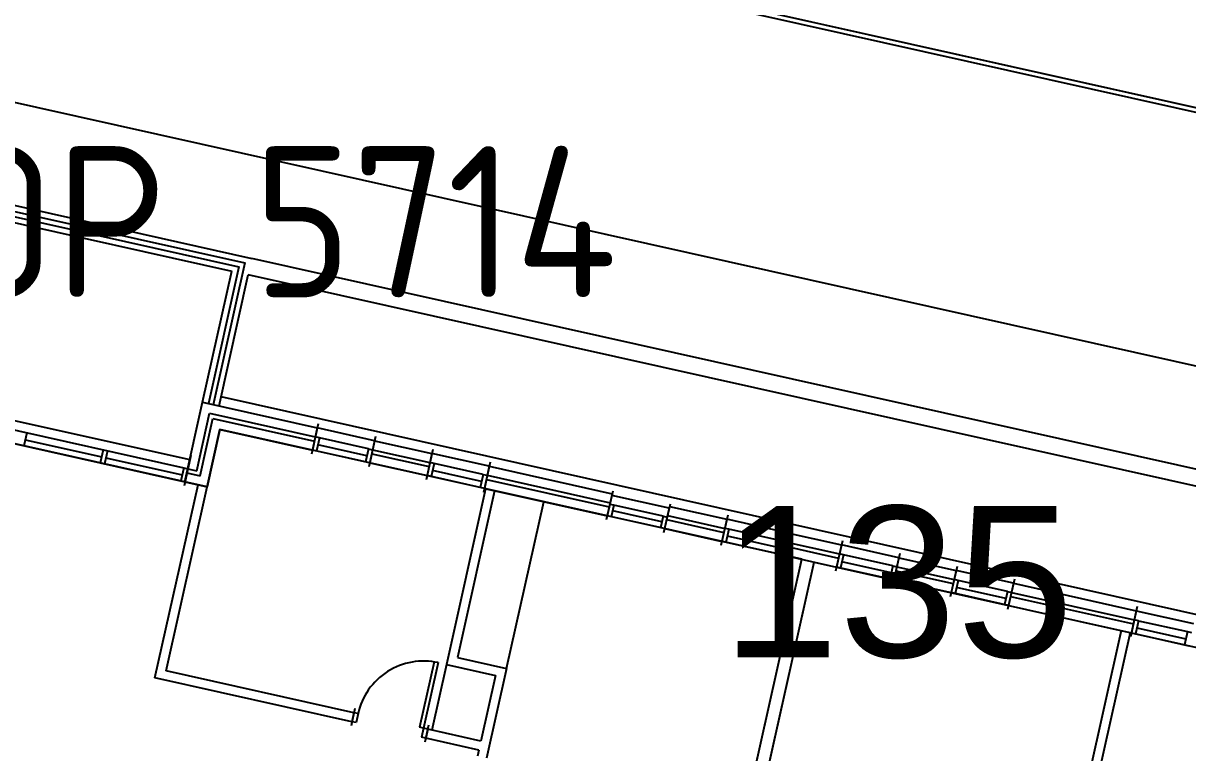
# Model space of a CAD drawing. Header units: metres. Extents: x 311347 to 316656, y 6252667 to 6255486.
# Drawn here: x 314251.74 to 314265.62, y 6254827.48 to 6254836.17 of the extents above; entities that cross this region are included whole.
import ezdxf
from ezdxf.enums import TextEntityAlignment as Align

# ---------------------------------------------------------------- set-up
doc = ezdxf.new("R2010")
doc.units = ezdxf.units.M
doc.layers.add('_User Miscellaneous4', color=7, linetype='Continuous')
doc.layers.add('Cadastre Developer_SP_NEW', color=2, linetype='Continuous', lineweight=5)
doc.layers.add('Cadastre Land Parcels_SP_EXT', color=9, linetype='Continuous', lineweight=5)
doc.styles.add('LotNum', font='isocp.shx', dxfattribs={"height": 1.8})
doc.styles.get("Standard").update_dxf_attribs({"font": 'arial.ttf'})
doc.linetypes.add('IE Trench HV', pattern='A,7,-0.2,["/",Standard,S=3,R=0,X=0.6,Y=-1.4],-2.5', length=9.7)

# ---------------------------------------------------------------- blocks, each defined once
blk = doc.blocks.new('site 1')
at = {"layer": '_User Miscellaneous4', "color": 8}
for p, q in [((180426.57, 73281.79), (180048.62, 73281.79)), ((180049.12, 73281.29), (180426.57, 73281.29)), ((180105.57, 73251.79), (180305.07, 73251.79)), ((180124.57, 73239.79), (180172.57, 73239.79)), ((180378.57, 73239.79), (180172.57, 73239.79)), ((180126.57, 73237.79), (180170.57, 73237.79)), ((180170.57, 73221.79), (180170.57, 73237.79)), ((180172.57, 73221.79), (180172.57, 73237.79)), ((180317.57, 73237.79), (180172.57, 73237.79)), ((180317.57, 73222.89), (180172.57, 73222.89)), ((180170.57, 73212.09), (180170.57, 73221.79)), ((180170.57, 73221.79), (180184.57, 73221.79)), ((180184.57, 73222.29), (180184.57, 73218.59)), ((180184.57, 73221.79), (180184.57, 73219.09)), ((180191.57, 73221.79), (180184.57, 73221.79)), ((180184.57, 73221.79), (180184.57, 73219.09)), ((180191.57, 73222.29), (180191.57, 73218.59)), ((180191.57, 73221.79), (180198.57, 73221.79)), ((180191.57, 73221.79), (180191.57, 73219.09)), ((180191.57, 73221.79), (180191.57, 73219.09)), ((180198.57, 73222.29), (180198.57, 73218.59)), ((180198.57, 73221.79), (180198.57, 73219.09)), ((180205.57, 73221.79), (180198.57, 73221.79)), ((180198.57, 73221.79), (180198.57, 73219.09)), ((180205.57, 73222.29), (180205.57, 73218.59)), ((180205.57, 73221.79), (180220.57, 73221.79)), ((180205.57, 73221.79), (180205.57, 73219.09)), ((180205.57, 73221.79), (180205.57, 73219.09)), ((180220.57, 73222.09), (180220.57, 73218.59)), ((180220.57, 73221.79), (180220.57, 73219.09)), ((180227.57, 73221.59), (180220.57, 73221.59)), ((180220.57, 73221.59), (180220.57, 73219.09)), ((180227.57, 73222.09), (180227.57, 73218.59)), ((180227.57, 73221.79), (180234.57, 73221.79)), ((180227.57, 73221.79), (180234.57, 73221.79)), ((180227.57, 73221.79), (180227.57, 73219.09)), ((180227.57, 73221.59), (180227.57, 73219.09)), ((180234.57, 73222.29), (180234.57, 73218.59)), ((180234.57, 73221.79), (180234.57, 73219.09)), ((180241.57, 73221.79), (180234.57, 73221.79)), ((180234.57, 73221.79), (180234.57, 73219.09)), ((180241.57, 73222.29), (180241.57, 73218.59)), ((180241.57, 73221.79), (180248.57, 73221.79)), ((180241.57, 73221.79), (180241.57, 73219.09)), ((180241.57, 73221.79), (180241.57, 73219.09)), ((180248.57, 73222.29), (180248.57, 73218.59)), ((180248.57, 73221.79), (180248.57, 73219.09)), ((180248.57, 73221.79), (180248.57, 73219.09)), ((180255.57, 73221.79), (180248.57, 73221.79)), ((180248.57, 73221.79), (180248.57, 73219.09)), ((180255.57, 73222.29), (180255.57, 73218.59)), ((180255.57, 73221.79), (180262.57, 73221.79)), ((180255.57, 73221.79), (180262.57, 73221.79)), ((180255.57, 73221.79), (180262.57, 73221.79)), ((180255.57, 73221.79), (180255.57, 73219.09)), ((180255.57, 73221.79), (180255.57, 73219.09)), ((180262.57, 73222.29), (180262.57, 73218.59)), ((180262.57, 73221.79), (180262.57, 73219.09)), ((180269.57, 73221.79), (180262.57, 73221.79)), ((180262.57, 73221.79), (180262.57, 73219.09)), ((180269.57, 73222.29), (180269.57, 73218.59)), ((180269.57, 73221.79), (180284.57, 73221.79)), ((180269.57, 73221.79), (180269.57, 73219.09)), ((180269.57, 73221.79), (180269.57, 73219.09)), ((180284.57, 73222.29), (180284.57, 73218.59)), ((180284.57, 73221.79), (180291.57, 73221.79)), ((180284.57, 73221.79), (180284.57, 73219.09)), ((180284.57, 73221.79), (180284.57, 73219.09)), ((180171.67, 73213.69), (180171.67, 73220.69)), ((180171.67, 73220.69), (180184.57, 73220.69)), ((180172.17, 73213.19), (180172.17, 73220.19)), ((180172.17, 73220.19), (180184.57, 73220.19)), ((180185.07, 73220.69), (180184.57, 73220.69)), ((180191.07, 73220.69), (180185.07, 73220.69)), ((180185.07, 73220.69), (180185.07, 73219.09)), ((180191.07, 73220.69), (180191.07, 73219.09)), ((180191.07, 73220.69), (180191.57, 73220.69)), ((180191.57, 73220.69), (180198.57, 73220.69)), ((180191.57, 73220.19), (180198.57, 73220.19)), ((180199.07, 73220.69), (180198.57, 73220.69)), ((180205.07, 73220.69), (180199.07, 73220.69)), ((180199.07, 73220.69), (180199.07, 73219.09)), ((180205.07, 73220.69), (180205.07, 73219.09)), ((180205.07, 73220.69), (180205.57, 73220.69)), ((180205.57, 73220.69), (180220.57, 73220.69)), ((180205.57, 73220.19), (180220.57, 73220.19)), ((180221.07, 73220.49), (180220.57, 73220.49)), ((180227.07, 73220.49), (180221.07, 73220.49)), ((180221.07, 73220.49), (180221.07, 73219.09)), ((180227.07, 73220.49), (180227.07, 73219.09)), ((180227.07, 73220.49), (180227.57, 73220.49)), ((180227.57, 73220.69), (180234.57, 73220.69)), ((180227.57, 73220.69), (180234.57, 73220.69)), ((180227.57, 73220.19), (180234.57, 73220.19)), ((180227.57, 73220.19), (180234.57, 73220.19)), ((180235.07, 73220.69), (180234.57, 73220.69)), ((180241.07, 73220.69), (180235.07, 73220.69)), ((180235.07, 73220.69), (180235.07, 73219.09)), ((180241.07, 73220.69), (180241.07, 73219.09)), ((180241.07, 73220.69), (180241.57, 73220.69)), ((180241.57, 73220.69), (180248.57, 73220.69)), ((180241.57, 73220.19), (180248.57, 73220.19)), ((180249.07, 73220.69), (180248.57, 73220.69)), ((180255.07, 73220.69), (180249.07, 73220.69)), ((180249.07, 73220.69), (180249.07, 73219.09)), ((180255.07, 73220.69), (180255.07, 73219.09)), ((180255.07, 73220.69), (180255.57, 73220.69)), ((180255.57, 73220.69), (180262.57, 73220.69)), ((180255.57, 73220.69), (180262.57, 73220.69)), ((180255.57, 73220.69), (180262.57, 73220.69)), ((180255.57, 73220.19), (180262.57, 73220.19)), ((180255.57, 73220.19), (180262.57, 73220.19)), ((180255.57, 73220.19), (180262.57, 73220.19)), ((180263.07, 73220.69), (180262.57, 73220.69)), ((180269.07, 73220.69), (180263.07, 73220.69)), ((180263.07, 73220.69), (180263.07, 73219.09)), ((180269.07, 73220.69), (180269.07, 73219.09)), ((180269.07, 73220.69), (180269.57, 73220.69)), ((180269.57, 73220.69), (180284.57, 73220.69)), ((180269.57, 73220.19), (180284.57, 73220.19)), ((180285.07, 73220.69), (180284.57, 73220.69)), ((180285.07, 73220.69), (180291.07, 73220.69)), ((180285.07, 73220.69), (180285.07, 73219.09)), ((180291.07, 73220.69), (180291.07, 73219.09)), ((180291.07, 73220.69), (180291.57, 73220.69)), ((180173.27, 73212.09), (180173.27, 73219.09)), ((180173.27, 73219.09), (180184.57, 73219.09)), ((180191.57, 73219.09), (180184.57, 73219.09)), ((180191.07, 73219.83), (180185.07, 73219.83)), ((180191.57, 73219.09), (180198.57, 73219.09)), ((180205.57, 73219.09), (180198.57, 73219.09)), ((180205.07, 73219.83), (180199.07, 73219.83)), ((180205.57, 73219.09), (180220.57, 73219.09)), ((180205.72, 73219.09), (180205.72, 73197.64)), ((180206.82, 73219.09), (180206.82, 73198.74)), ((180212.82, 73198.74), (180212.82, 73219.09)), ((180227.57, 73219.09), (180220.57, 73219.09)), ((180227.07, 73219.83), (180221.07, 73219.83)), ((180227.57, 73219.09), (180234.57, 73219.09)), ((180227.57, 73219.09), (180234.57, 73219.09)), ((180241.57, 73219.09), (180234.57, 73219.09)), ((180241.07, 73219.83), (180235.07, 73219.83)), ((180241.57, 73219.09), (180248.57, 73219.09)), ((180244.32, 73152.99), (180244.32, 73219.09)), ((180245.82, 73152.99), (180245.82, 73219.09)), ((180255.57, 73219.09), (180248.57, 73219.09)), ((180255.07, 73219.83), (180249.07, 73219.83)), ((180255.57, 73219.09), (180262.57, 73219.09)), ((180255.57, 73219.09), (180262.57, 73219.09)), ((180255.57, 73219.09), (180262.57, 73219.09)), ((180269.57, 73219.09), (180262.57, 73219.09)), ((180269.07, 73219.83), (180263.07, 73219.83)), ((180269.57, 73219.09), (180284.57, 73219.09)), ((180283.32, 73219.09), (180283.32, 73198.74)), ((180284.42, 73219.09), (180284.42, 73197.64)), ((180284.57, 73219.09), (180291.57, 73219.09)), ((180285.07, 73219.83), (180291.07, 73219.83)), ((180140.57, 73214.79), (180170.57, 73214.79)), ((180170.57, 73215.29), (180170.57, 73211.59)), ((180170.57, 73214.79), (180170.57, 73212.09)), ((180141.07, 73213.69), (180170.07, 73213.69)), ((180150.91, 73213.69), (180150.91, 73212.09)), ((180160.24, 73213.69), (180160.24, 73212.09)), ((180160.74, 73213.69), (180160.74, 73212.09)), ((180170.07, 73213.69), (180170.07, 73212.09)), ((180170.07, 73213.69), (180170.57, 73213.69)), ((180170.57, 73213.69), (180171.67, 73213.69)), ((180170.57, 73213.19), (180172.17, 73213.19)), ((180140.57, 73212.09), (180170.57, 73212.09)), ((180150.91, 73212.83), (180160.24, 73212.83)), ((180160.74, 73212.83), (180170.07, 73212.83)), ((180170.57, 73212.09), (180173.27, 73212.09)), ((180172.17, 73188.54), (180172.17, 73212.09)), ((180173.27, 73189.64), (180173.27, 73212.09)), ((180206.82, 73198.74), (180212.82, 73198.74)), ((180212.82, 73198.74), (180212.82, 73187.79)), ((180204.22, 73197.63), (180204.22, 73189.64)), ((180204.72, 73197.64), (180204.72, 73189.64)), ((180205.72, 73197.64), (180211.72, 73197.64)), ((180205.72, 73197.64), (180205.72, 73189.64)), ((180211.72, 73197.64), (180211.72, 73189.64)), ((180196.22, 73189.64), (180173.27, 73189.64)), ((180196.22, 73190.14), (180196.22, 73188.04)), ((180196.72, 73189.64), (180196.22, 73189.64)), ((180196.22, 73189.64), (180196.22, 73188.54)), ((180196.72, 73189.64), (180196.72, 73188.54)), ((180204.72, 73189.64), (180204.22, 73189.64)), ((180205.22, 73189.64), (180204.72, 73189.64)), ((180204.72, 73189.64), (180204.72, 73188.54)), ((180205.22, 73190.14), (180205.22, 73188.04)), ((180211.72, 73189.64), (180205.22, 73189.64)), ((180205.22, 73189.64), (180205.22, 73188.54)), ((180196.22, 73188.54), (180172.17, 73188.54)), ((180196.72, 73188.54), (180196.22, 73188.54)), ((180205.22, 73188.54), (180204.72, 73188.54)), ((180211.72, 73188.54), (180205.22, 73188.54)), ((180211.72, 73188.54), (180211.72, 73187.79))]:
    blk.add_line(p, q, dxfattribs=at)
at = {"layer": '_User Miscellaneous4', "color": 8, "flags": 128}
for points in [[(180125.27, 73214.79), (180125.27, 73239.09), (180171.87, 73239.09), (180171.87, 73221.79)], [(180125.87, 73214.79), (180125.87, 73238.49), (180171.27, 73238.49), (180171.27, 73221.79)]]:
    blk.add_lwpolyline(points, dxfattribs=at)
for points in [[(180127.27, 73212.09), (180127.27, 73158.49), (180161.07, 73158.49), (180161.07, 73156.99), (180170.07, 73156.99), (180170.07, 73158.49), (180173.07, 73158.49), (180173.07, 73152.99), (180244.32, 73152.99), (180244.32, 73219.09), (180173.27, 73219.09), (180173.27, 73212.09)], [(180362.87, 73212.09), (180362.87, 73158.49), (180329.07, 73158.49), (180329.07, 73156.99), (180320.07, 73156.99), (180320.07, 73158.49), (180317.07, 73158.49), (180317.07, 73152.99), (180245.82, 73152.99), (180245.82, 73219.09), (180316.87, 73219.09), (180316.87, 73212.09)]]:
    blk.add_lwpolyline(points, close=True, dxfattribs=at)
at = {"layer": '_User Miscellaneous4', "color": 8}
blk.add_arc((180204.72, 73189.64), 8, 90, 180, dxfattribs=at)

msp = doc.modelspace()

# ---------------------------------------------------------------- linework, layer by layer
at = {"layer": 'Cadastre Developer_SP_NEW', "color": 2, "flags": 128}
msp.add_lwpolyline([(314280.165, 6254831.945), (314243.284, 6254840.166), (314236.646, 6254810.414), (314273.528, 6254802.195), (314280.165, 6254831.945)], dxfattribs=at)
at = {"layer": 'Cadastre Land Parcels_SP_EXT', "linetype": 'Continuous'}
for points in [[(314283.945, 6254848.904), (314247.067, 6254857.126), (314243.284, 6254840.166), (314280.165, 6254831.945), (314283.945, 6254848.904)], [(314280.165, 6254831.945), (314243.284, 6254840.166), (314239.965, 6254825.29), (314276.847, 6254817.07), (314280.165, 6254831.945)]]:
    msp.add_lwpolyline(points, close=True, dxfattribs=at)

# ---------------------------------------------------------------- block references
at = {"layer": '_User Miscellaneous4', "linetype": 'IE Trench HV', "lineweight": -3, "xscale": 0.1, "yscale": 0.1, "zscale": 0.1, "rotation": 347.4226251762298}
msp.add_blockref('site 1', (295074.719, 6251608.543), dxfattribs=at)

# ---------------------------------------------------------------- texts
at = {"layer": 'Cadastre Developer_SP_NEW', "color": 2, "linetype": 'IE Trench HV', "style": 'LotNum'}
msp.add_text('LOT 2 DP 5714', height=1.8, dxfattribs=at).set_placement((314251.277, 6254833.805), align=Align.MIDDLE_CENTER)
at = {"layer": 'Cadastre Land Parcels_SP_EXT'}
msp.add_text('135', height=1.8, dxfattribs=at).set_placement((314260.065, 6254828.618))

doc.saveas('drawing.dxf')
